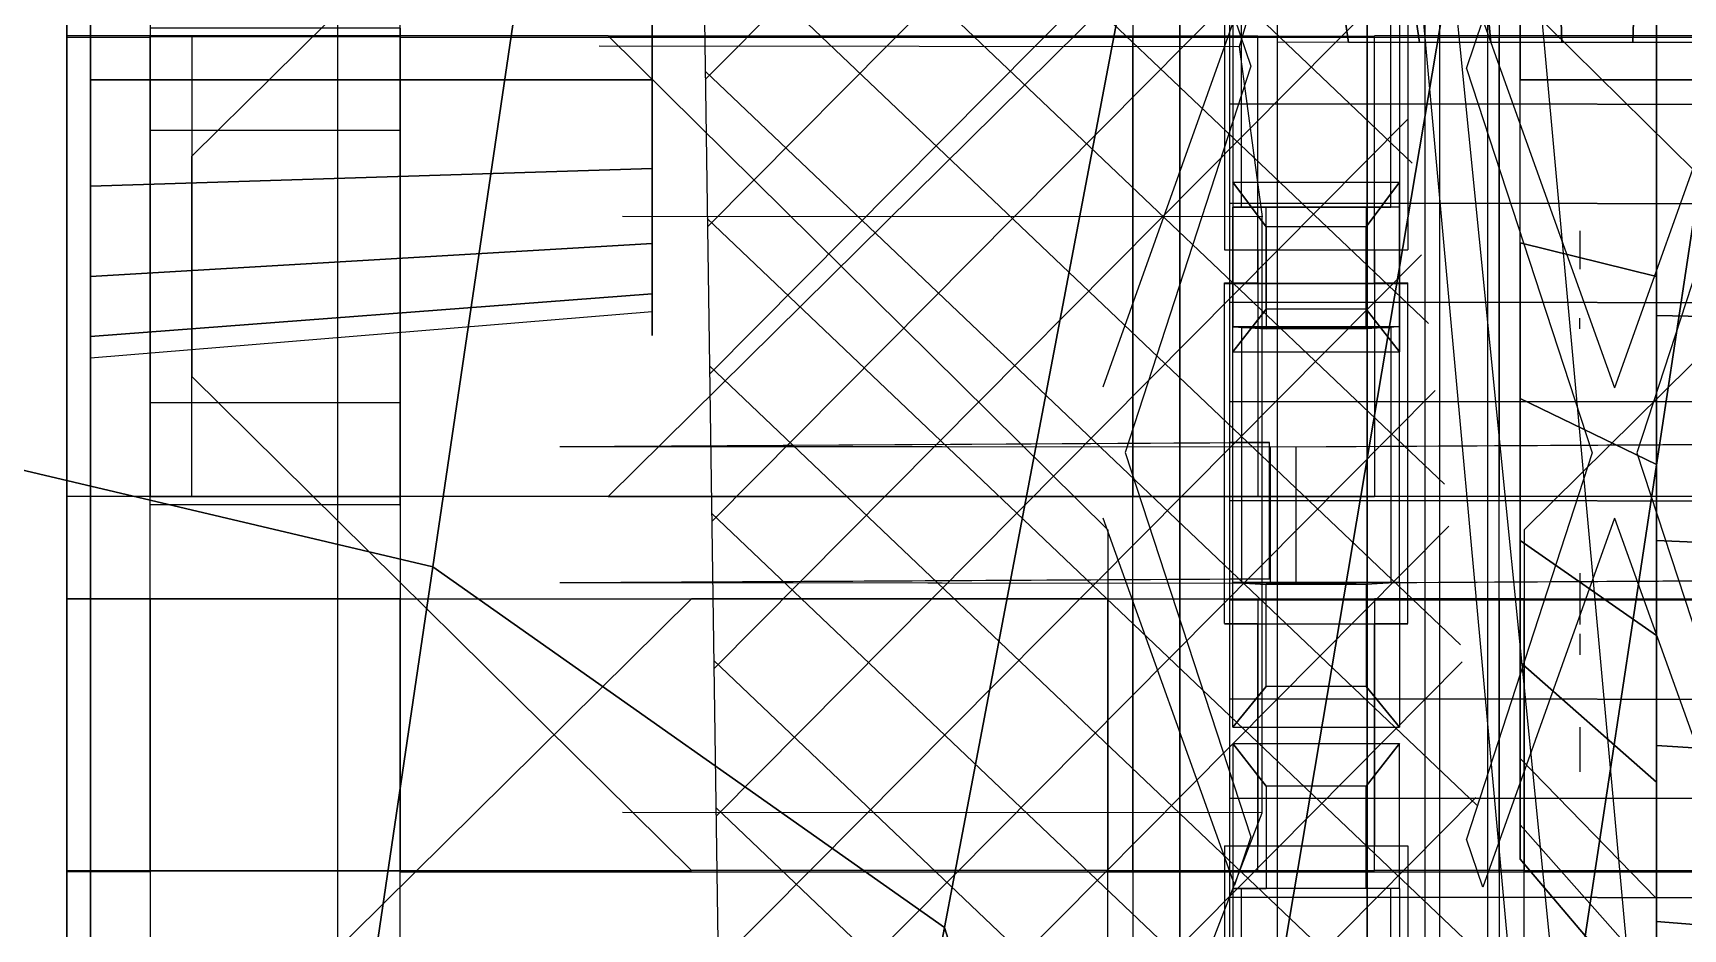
# Model space of a CAD drawing. Extents: x -54 to 215, y -235 to 116.
# Drawn here: x 163.02 to 172.71, y -37.65 to -32.39 of the extents above; entities that cross this region are included whole.
import ezdxf

# ---------------------------------------------------------------- set-up
doc = ezdxf.new("R2010")
doc.units = 0
doc.layers.get('0').update_dxf_attribs({"linetype": 'CONTINUOUS'})
for name, color, linetype in [('A', 7, 'CONTINUOUS'), ('AAAAA', 7, 'CONTINUOUS'), ('FAST', 7, 'CONTINUOUS'), ('H', 7, 'CONTINUOUS'), ('HATCH', 7, 'CONTINUOUS')]:
    doc.layers.add(name, color=color, linetype=linetype)

# ---------------------------------------------------------------- blocks, each defined once
blk = doc.blocks.new('*X')
at = {"color": 0, "extrusion": (-1.32772e-19, -0.204384, 0.978891)}
for p, q in [((5.0281, -46.6491, 7.4014), (8.9699, -42.6782, 8.2305)), ((4.9766, -43.1395, 8.1342), (9.1819, -47.1396, 7.299)), ((5.0407, -47.5142, 7.2208), (8.9826, -43.5433, 8.0499)), ((4.9893, -44.0047, 7.9535), (9.2765, -48.0826, 7.1021)), ((5.0534, -48.3794, 7.0401), (8.9952, -44.4085, 7.8692)), ((5.002, -44.8698, 7.7729), (9.3711, -49.0257, 6.9052)), ((5.0661, -49.2445, 6.8595), (9.0079, -45.2736, 7.6886)), ((5.0147, -45.7349, 7.5923), (9.4656, -49.9687, 6.7083)), ((5.0788, -50.1097, 6.6789), (9.0759, -46.083, 7.5196)), ((5.0274, -46.6001, 7.4117), (9.5602, -50.9118, 6.5114)), ((5.0915, -50.9748, 6.4982), (9.1559, -46.8804, 7.3531)), ((5.04, -47.4652, 7.231), (9.6548, -51.8549, 6.3145)), ((5.1041, -51.8399, 6.3176), (9.2358, -47.6777, 7.1866)), ((5.0527, -48.3303, 7.0504), (9.7494, -52.7979, 6.1176)), ((5.1168, -52.7051, 6.137), (9.3158, -48.4751, 7.0202)), ((5.0654, -49.1955, 6.8698), (9.844, -53.741, 5.9207)), ((5.1295, -53.5702, 5.9563), (9.3958, -49.2724, 6.8537)), ((5.0781, -50.0606, 6.6891), (9.9386, -54.684, 5.7238)), ((5.1422, -54.4353, 5.7757), (9.4758, -50.0697, 6.6872)), ((5.1548, -55.3005, 5.5951), (9.5558, -50.8671, 6.5207)), ((5.0907, -50.9258, 6.5085), (10.0332, -55.6271, 5.5269))]:
    blk.add_line(p, q, dxfattribs=at)
blk = doc.blocks.new('M-1-01')
at = {"color": 0}
for p, q in [((8.8668, -42.1401, 11.5), (10.7668, -62.9401, 6.7)), ((11.4668, -62.9401, 6.7), (9.5668, -42.1401, 11.5))]:
    blk.add_line(p, q, dxfattribs=at)
at = {"color": 0, "invisible_edges": 15}
for points in [[(9.5668, -42.1401, 11.5), (11.4919, -56.9693, 5.1237), (9.5931, -27.4936, 11.1464), (9.5668, -27.1401, 11.5)], [(4.8668, -35.6401, 9.7), (2.8668, -36.1401, 11.5), (2.8668, -62.9401, 5.5), (5.2668, -62.9401, 4)], [(4.8668, -35.6401, 9.7), (5.2668, -62.9401, 4), (10.7668, -62.9401, 4), (9.0102, -45.428, 7.6564)], [(-0.3332, -36.1401, 11.5), (2.8668, -36.1401, 11.5), (2.8668, -62.9401, 5.5), (-0.3332, -62.9401, 5.5)], [(8.8668, -42.1401, 11.5), (9.5668, -42.1401, 11.5), (11.4668, -62.9401, 6.7), (10.7668, -62.9401, 6.7)], [(8.8668, -42.1401, 11.5), (9.0102, -45.428, 7.6564), (10.7668, -62.9401, 4), (10.7668, -62.9401, 6.7)], [(9.5668, -42.1401, 11.5), (11.4919, -56.9693, 5.1237), (11.4668, -62.9401, 6.7)]]:
    blk.add_3dface(points, dxfattribs=at)
at = {"layer": 'A', "color": 0}
for p, q in [((4.8668, -35.6401, 9.7), (5.2668, -62.9401, 4)), ((2.8668, -36.1401, 11.5), (2.8668, -62.9401, 5.5))]:
    blk.add_line(p, q, dxfattribs=at)
at = {"layer": 'A', "color": 0, "extrusion": (-7.0092e-20, -0.204384, 0.978891)}
blk.add_lwpolyline([(8.8668, -32.9052), (9.0102, -42.9042), (10.7668, -60.7939)], dxfattribs=at)
at = {"layer": 'HATCH', "color": 0}
blk.add_blockref('*X', (0, 0), dxfattribs=at)
blk.add_blockref('*X', (0, 0), dxfattribs=at)
blk.add_blockref('*X', (0, 0), dxfattribs=at)
blk.add_blockref('*X', (0, 0), dxfattribs=at)
blk.add_blockref('*X', (0, 0), dxfattribs=at)
blk.add_blockref('*X', (0, 0), dxfattribs=at)
blk.add_blockref('*X', (0, 0), dxfattribs=at)
blk.add_blockref('*X', (0, 0), dxfattribs=at)
blk = doc.blocks.new('M-1-072')
at = {"color": 0}
for p, q in [((4, 8.8241, 10.3088), (4, 7.3, 11.65)), ((4, 7.3, 11.65), (0, 7.3, 11.65)), ((4, 7.3, 11.65), (4, 6.3, 11.25)), ((4, 6.3, 11.25), (0, 6.3, 11.25)), ((4, 2.8, 11.25), (4, 6.3, 11.25)), ((4, 2.8, 11.25), (0, 2.8, 11.25)), ((4, 1.3, 12.95), (4, 2.8, 11.25)), ((4, 1.3, 12.95), (4, 2.8, 11.25))]:
    blk.add_line(p, q, dxfattribs=at)
at = {"color": 0, "invisible_edges": 15}
for points in [[(4, 8.8241, 10.3088), (4, 8.5, 9.45), (4, 6.3, 11.25), (4, 7.3, 11.65)], [(4, 6.3, 11.25), (4, 2.8, 11.25), (4, 1.3, 9.45), (4, 8.5, 9.45)], [(0.4, 7.4456, 1.8373), (0.4, 7.1627, 1.5544), (0.4, 4.9, 3.7172), (0.4, 5.2828, 4.1)], [(0, 7.3, 11.65), (4, 7.3, 11.65), (4, 6.3, 11.25), (0, 6.3, 11.25)], [(0, 6.3, 11.25), (0, 2.8, 11.25), (4, 2.8, 11.25), (4, 6.3, 11.25)], [(-0.3, 4.95, 11.5), (-0.3, 4.15, 11.5), (4.3, 4.15, 11.5), (4.3, 4.95, 11.5)], [(-0.3, 4.95, 11.5), (-0.3, 4.95), (-0.3, 4.15), (-0.3, 4.15, 11.5)], [(-0.05, 4.95, 11.25), (-0.3, 4.95, 11.5), (-0.3, 4.95), (-0.05, 4.95)], [(-0.3, 4.95, 11.5), (-0.05, 4.95, 11.25), (4.05, 4.95, 11.25), (4.3, 4.95, 11.5)], [(-0.05, 4.95, 11.25), (-0.05, 4.15, 11.25), (4.05, 4.15, 11.25), (4.05, 4.95, 11.25)], [(-0.05, 4.15, 11.25), (-0.05, 4.95, 11.25), (-0.05, 4.95), (-0.05, 4.15)], [(4.05, 4.95, 11.25), (4.3, 4.95, 11.5), (4.3, 4.95), (4.05, 4.95)], [(4.05, 4.15, 11.25), (4.05, 4.95, 11.25), (4.05, 4.95), (4.05, 4.15)], [(4.3, 4.95, 11.5), (4.3, 4.95), (4.3, 4.15), (4.3, 4.15, 11.5)], [(0.4, 2.6373, 1.5544), (0.4, 2.3544, 1.8373), (0.4, 4.5172, 4.1), (0.4, 4.9, 3.7172)], [(-0.05, 4.15, 11.25), (-0.3, 4.15, 11.5), (-0.3, 4.15), (-0.05, 4.15)], [(-0.3, 4.15, 11.5), (-0.05, 4.15, 11.25), (4.05, 4.15, 11.25), (4.3, 4.15, 11.5)], [(4.05, 4.15, 11.25), (4.3, 4.15, 11.5), (4.3, 4.15), (4.05, 4.15)], [(0, 1.3, 12.95), (0, 2.8, 11.25), (4, 2.8, 11.25), (4, 1.3, 12.95)], [(4, 1.3, 12.95), (4, 1.3, 9.45), (4, 2.8, 11.25)]]:
    blk.add_3dface(points, dxfattribs=at)
at = {"layer": 'AAAAA', "color": 0}
for p, q in [((-0.3, 8.5), (-0.3, 1.3)), ((0, 1.3), (0, 8.5)), ((4, 1.3, 8.2), (4, 8.5, 8.2)), ((4, 1.3, 8.45), (4, 8.5, 8.45)), ((4, 1.3, 9.45), (4, 8.5, 9.45)), ((4, 1.3, 8.2), (4, 8.5, 8.2)), ((4.3, 1.3, 8.2), (4.3, 8.5, 8.2)), ((-0.3, 4.95, 11.5), (4.3, 4.95, 11.5)), ((-0.3, 4.95), (-0.3, 4.15)), ((-0.05, 4.95), (-0.3, 4.95)), ((-0.05, 4.95, 11.25), (4.05, 4.95, 11.25)), ((-0.05, 4.15), (-0.05, 4.95)), ((-0.3, 4.15, 11.5), (4.3, 4.15, 11.5)), ((-0.3, 4.15), (-0.05, 4.15)), ((-0.05, 4.15, 11.25), (4.05, 4.15, 11.25))]:
    blk.add_line(p, q, dxfattribs=at)
at = {"layer": 'AAAAA', "color": 0, "extrusion": (1, 0, -1.60787e-16)}
blk.add_line((0.4, 7.4456, 1.8373), (0.4, 7.1627, 1.5544), dxfattribs=at)
at = {"layer": 'AAAAA', "color": 0, "extrusion": (1, 9.01576e-33, -1.60787e-16)}
for p, q in [((0.4, 7.4456, 1.8373), (0.4, 5.2828, 4.1)), ((0.4, 7.1627, 1.5544), (0.4, 4.9, 3.7172)), ((0.4, 4.9, 3.7172), (0.4, 2.6373, 1.5544)), ((0.4, 4.5172, 4.1), (0.4, 2.3544, 1.8373)), ((0.4, 2.6373, 1.5544), (0.4, 2.3544, 1.8373))]:
    blk.add_line(p, q, dxfattribs=at)
at = {"layer": 'AAAAA', "color": 0, "extrusion": (-1, 9.01576e-33, -1.60787e-16)}
for p, q in [((3.6, 7.4456, 6.3627), (3.6, 5.2828, 4.1)), ((3.6, 7.4456, 1.8373), (3.6, 5.2828, 4.1)), ((3.6, 7.1627, 6.6456), (3.6, 7.4456, 6.3627)), ((3.6, 7.1627, 6.6456), (3.6, 4.9, 4.4828)), ((3.6, 7.1627, 1.5544), (3.6, 4.9, 3.7172)), ((3.6, 4.9, 4.4828), (3.6, 2.6373, 6.6456)), ((3.6, 4.9, 3.7172), (3.6, 2.6373, 1.5544)), ((3.6, 4.5172, 4.1), (3.6, 2.3544, 1.8373)), ((3.6, 4.5172, 4.1), (3.6, 2.3544, 6.3627))]:
    blk.add_line(p, q, dxfattribs=at)
at = {"layer": 'AAAAA', "color": 0, "extrusion": (0, -1, -1.83664e-16)}
for p, q in [((-0.3, 4.95, 11.5), (-0.3, 4.95)), ((-0.05, 4.95, 11.25), (-0.05, 4.95)), ((4.05, 4.95, 11.25), (4.05, 4.95)), ((4.05, 4.95, 11.25), (4.05, 4.15, 11.25)), ((4.3, 4.95, 11.5), (4.3, 4.95)), ((4.3, 4.95, 11.5), (4.3, 4.15, 11.5)), ((-0.3, 4.15, 11.5), (-0.3, 4.15)), ((-0.05, 4.15, 11.25), (-0.05, 4.15)), ((4.05, 4.15, 11.25), (4.05, 4.15)), ((4.3, 4.15, 11.5), (4.3, 4.15))]:
    blk.add_line(p, q, dxfattribs=at)
at = {"layer": 'AAAAA', "color": 0, "extrusion": (-1, 0, -1.60787e-16)}
blk.add_line((3.6, 2.3544, 6.3627), (3.6, 2.6373, 6.6456), dxfattribs=at)
at = {"layer": 'AAAAA', "color": 0, "invisible_edges": 15}
for points in [[(0, 8.5), (-0.3, 8.5), (-0.3, 1.3), (0, 1.3)], [(0, 8.5, 1.5544), (0, 1.3, 1.5544), (0, 1.3), (0, 8.5)], [(4.3, 8.5, 8.2), (4, 8.5, 8.2), (4, 1.3, 8.2), (4.3, 1.3, 8.2)], [(4.3, 8.5, 8.45), (4, 8.5, 8.45), (4, 1.3, 8.45), (4.3, 1.3, 8.45)], [(4, 8.5, 6.6456), (4, 1.3, 6.6456), (4, 1.3, 8.2), (4, 8.5, 8.2)], [(3.6, 7.4456, 6.3627), (3.6, 5.2828, 4.1), (3.6, 4.9, 4.4828), (3.6, 7.1627, 6.6456)], [(3.6, 7.1627, 1.5544), (3.6, 4.9, 3.7172), (3.6, 5.2828, 4.1), (3.6, 7.4456, 1.8373)], [(4, 7.4456, 1.8373), (4, 7.4456, 6.3627), (4, 5.2828, 4.1)], [(4, 7.1627, 6.6456), (4, 7.4456, 6.6456), (4, 7.4456, 6.3627)], [(4, 7.1627, 6.6456), (4, 2.6373, 6.6456), (4, 4.9, 4.4828)], [(3.6, 4.9, 4.4828), (3.6, 5.2828, 4.1), (3.6, 4.9, 3.7172), (3.6, 4.5172, 4.1)], [(3.6, 2.6373, 6.6456), (3.6, 4.9, 4.4828), (3.6, 4.5172, 4.1), (3.6, 2.3544, 6.3627)], [(3.6, 2.3544, 1.8373), (3.6, 4.5172, 4.1), (3.6, 4.9, 3.7172), (3.6, 2.6373, 1.5544)], [(4, 2.3544, 6.3627), (4, 2.3544, 1.8373), (4, 4.5172, 4.1)], [(4, 2.3544, 6.3627), (4, 2.3544, 6.6456), (4, 2.6373, 6.6456)], [(4, 2.3544, 6.6456), (4, 1.3, 6.6456), (4, 1.3, 1.5544), (4, 2.3544, 1.5544)]]:
    blk.add_3dface(points, dxfattribs=at)
at = {"layer": 'AAAAA', "color": 0}
mesh = blk.add_polymesh((2, 22), dxfattribs=at)
for k, corner in enumerate([(1.3, 10.1), (0.7305, 9.9952), (0.2357, 9.6947), (-0.1198, 9.2376), (-0.2894, 8.684), (-0.3, 8.1022), (-0.3, 7.52), (-0.3, 6.9378), (-0.3, 6.3555), (-0.3, 5.7733), (-0.3, 5.1911), (-0.3, 4.6089), (-0.3, 4.0267), (-0.3, 3.4445), (-0.3, 2.8622), (-0.3, 2.28), (-0.3, 1.6978), (-0.2894, 1.116), (-0.1198, 0.5624), (0.2357, 0.1053), (0.7305, -0.1952), (1.3, -0.3), (2.7, 10.1), (3.2695, 9.9952), (3.7643, 9.6947), (4.1198, 9.2376), (4.2894, 8.684), (4.3, 8.1022), (4.3, 7.52), (4.3, 6.9378), (4.3, 6.3555), (4.3, 5.7733), (4.3, 5.1911), (4.3, 4.6089), (4.3, 4.0267), (4.3, 3.4445), (4.3, 2.8622), (4.3, 2.28), (4.3, 1.6978), (4.2894, 1.116), (4.1198, 0.5624), (3.7643, 0.1053), (3.2695, -0.1952), (2.7, -0.3)]):
    mesh.set_mesh_vertex(divmod(k, 22), corner)
mesh = blk.add_polymesh((2, 10), dxfattribs=at)
for k, corner in enumerate([(4, 7.3), (3.5556, 7.3), (3.1111, 7.3), (2.6667, 7.3), (2.2222, 7.3), (1.7778, 7.3), (1.3333, 7.3), (0.8889, 7.3), (0.4444, 7.3), (0, 7.3), (4, 8.8241), (3.8598, 9.2649), (3.4694, 9.6107), (2.913, 9.7868), (2.3047, 9.8), (1.6953, 9.8), (1.087, 9.7868), (0.5306, 9.6107), (0.1402, 9.2649), (0, 8.8241)]):
    mesh.set_mesh_vertex(divmod(k, 10), corner)
blk = doc.blocks.new('M-1-07')
at = {"color": 0, "invisible_edges": 15}
blk.add_3dface([(31.25, 12.5, 23.5), (46.75, 15, 1), (40.25, 67, 8), (31.25, 67.5, 23.5)], dxfattribs=at)
at = {"layer": 'FAST', "color": 0, "extrusion": (-0.34202, 1.10763e-17, 0.939693), "rotation": 90}
blk.add_blockref('M-1-072', (-44.9301, 40.4174, -3.0495), dxfattribs=at)
at = {"layer": 'A', "color": 0}
mesh = blk.add_polymesh((13, 3), dxfattribs=at)
for k, corner in enumerate([(25.5, 65.5), (26, 50.8925), (26.5, 36.285), (31.0731, 66.0668), (30.0817, 50.0643), (29.0904, 34.0619), (36.6461, 66.6335), (34.0611, 49.1276), (31.4762, 31.6217), (40.4955, 65.0356), (37.0673, 47.0093), (33.6391, 28.983), (41.1905, 59.4761), (38.3766, 42.8211), (35.5628, 26.166), (41.8854, 53.9166), (39.5589, 38.5544), (37.2323, 23.1922), (42.5804, 48.3571), (40.6077, 34.2207), (38.6351, 20.0843), (43.2753, 42.7976), (41.5178, 29.8318), (39.7603, 16.8661), (43.9702, 37.2381), (42.2848, 25.4001), (40.5994, 13.5621), (44.6652, 31.6785), (42.9056, 20.9381), (41.146, 10.1977), (45.3601, 26.119), (43.378, 16.4588), (41.3958, 6.7986), (46.0551, 20.5595), (43.7011, 11.9751), (41.3471, 3.3907), (46.75, 15), (43.875, 7.5), (41, 0)]):
    mesh.set_mesh_vertex(divmod(k, 3), corner)
blk = doc.blocks.new('M-1-052')
at = {"color": 0, "extrusion": (-1, 0, -1.60787e-16)}
for p, q in [((0, 14.6, 1.9), (0, 1.6248, 1.9)), ((0, 14.6, -1.9), (0, 1.6248, -1.9)), ((0, 7.6, 1), (0, 12.9845, 1)), ((0, 7.6, -1), (0, 12.9845, -1))]:
    blk.add_line(p, q, dxfattribs=at)
for start, end in [(90, 270), (31.75686, 90), (270, 328.24314), (328.24314, 31.75686)]:
    blk.add_arc((-14.6, 0), 1.9, start, end, dxfattribs=at)
at = {"layer": 'A', "color": 0, "extrusion": (-1, 0, -1.60787e-16), "const_width": 0.1}
blk.add_lwpolyline([(-16.45, 0, 1), (-12.75, 0, 1)], format="xyb", close=True, dxfattribs=at)
at = {"layer": 'A', "color": 0, "extrusion": (-1, 0, -1.60787e-16)}
blk.add_circle((-14.6, 0, -3.3), 1.5, dxfattribs=at)
at = {"layer": 'A', "color": 0}
mesh = blk.add_polymesh((2, 16), dxfattribs=dict(at, n_close=True))
for k, corner in enumerate([(3.3, 13.1), (3.3, 13.2142), (3.3, 13.5393), (3.3, 14.026), (3.3, 14.6), (3.3, 15.174), (3.3, 15.6607), (3.3, 15.9858), (3.3, 16.1), (3.3, 15.9858), (3.3, 15.6607), (3.3, 15.174), (3.3, 14.6), (3.3, 14.026), (3.3, 13.5393), (3.3, 13.2142), (0, 12.8), (0, 12.937), (0, 13.3272), (0, 13.9112), (0, 14.6), (0, 15.2888), (0, 15.8728), (0, 16.263), (0, 16.4), (0, 16.263), (0, 15.8728), (0, 15.2888), (0, 14.6), (0, 13.9112), (0, 13.3272), (0, 12.937)]):
    mesh.set_mesh_vertex(divmod(k, 16), corner)
mesh = blk.add_polymesh((2, 4), dxfattribs=at)
for k, corner in enumerate([(0, 12.9845), (0, 13.4087), (0, 13.9684), (0, 14.6), (0, 7.6), (0, 7.6), (0, 7.6), (0, 7.6)]):
    mesh.set_mesh_vertex(divmod(k, 4), corner)
mesh = blk.add_polymesh((2, 4), dxfattribs=at)
for k, corner in enumerate([(0, 12.9845), (0, 13.4087), (0, 13.9684), (0, 14.6), (0, 7.6), (0, 7.6), (0, 7.6), (0, 7.6)]):
    mesh.set_mesh_vertex(divmod(k, 4), corner)
blk = doc.blocks.new('M-1-021')
at = {"color": 0}
for points in [[(-7.75, 0, 1), (7.75, 0, 1)], [(-6.75, 0, 1), (6.75, 0, 1)], [(-4, 0, 1), (4, 0, 1)]]:
    blk.add_lwpolyline(points, format="xyb", close=True, dxfattribs=at)
for points, const_width in [([(-6.125, 0, 1), (6.125, 0, 1)], 1.25), ([(-3.3875, 0, 1), (3.3875, 0, 1)], 3.725)]:
    blk.add_lwpolyline(points, format="xyb", close=True, dxfattribs=dict(at, const_width=const_width))
at = {"layer": 'A', "color": 0}
for points, const_width in [([(-8.325, 0, 1), (8.325, 0, 1)], 1.15), ([(-8.325, 0, 1), (8.325, 0, 1)], 1.15), ([(-5.875, 0, 1), (5.875, 0, 1)], 3.75), ([(-7.25, 0, 1), (7.25, 0, 1)], 1)]:
    blk.add_lwpolyline(points, format="xyb", close=True, dxfattribs=dict(at, const_width=const_width))
for points in [[(-8.9, 0, 1), (8.9, 0, 1)], [(-7.75, 0, 1), (7.75, 0, 1)]]:
    blk.add_lwpolyline(points, format="xyb", close=True, dxfattribs=at)
mesh = blk.add_polymesh((2, 30), dxfattribs=dict(at, n_close=True))
for k, corner in enumerate([(5.25, 0), (5.1353, 1.0915), (4.7961, 2.1354), (4.2473, 3.0859), (3.5129, 3.9015), (2.625, 4.5466), (1.6223, 4.993), (0.5488, 5.2212), (-0.5488, 5.2212), (-1.6223, 4.993), (-2.625, 4.5466), (-3.5129, 3.9015), (-4.2473, 3.0859), (-4.7961, 2.1354), (-5.1353, 1.0915), (-5.25, 0), (-5.1353, -1.0915), (-4.7961, -2.1354), (-4.2473, -3.0859), (-3.5129, -3.9015), (-2.625, -4.5466), (-1.6223, -4.993), (-0.5488, -5.2212), (0.5488, -5.2212), (1.6223, -4.993), (2.625, -4.5466), (3.5129, -3.9015), (4.2473, -3.0859), (4.7961, -2.1354), (5.1353, -1.0915), (5.5, 0), (5.3798, 1.1435), (5.0245, 2.2371), (4.4496, 3.2328), (3.6802, 4.0873), (2.75, 4.7631), (1.6996, 5.2308), (0.5749, 5.4699), (-0.5749, 5.4699), (-1.6996, 5.2308), (-2.75, 4.7631), (-3.6802, 4.0873), (-4.4496, 3.2328), (-5.0245, 2.2371), (-5.3798, 1.1435), (-5.5, 0), (-5.3798, -1.1435), (-5.0245, -2.2371), (-4.4496, -3.2328), (-3.6802, -4.0873), (-2.75, -4.7631), (-1.6996, -5.2308), (-0.5749, -5.4699), (0.5749, -5.4699), (1.6996, -5.2308), (2.75, -4.7631), (3.6802, -4.0873), (4.4496, -3.2328), (5.0245, -2.2371), (5.3798, -1.1435)]):
    mesh.set_mesh_vertex(divmod(k, 30), corner)
blk = doc.blocks.new('M-1-02')
at = {"color": 0, "extrusion": (1, 1.83664e-16, -1.83664e-16)}
for points in [[(0, 8.15, 1), (0, -9.65, 1)], [(0, 7, 1), (0, -8.5, 1)], [(0, 4.85, 1), (0, -6.35, 1)], [(0, 3.2, 1), (0, -4.7, 1)], [(0, 0.75, 1), (0, -2.25, 1)]]:
    blk.add_lwpolyline(points, format="xyb", close=True, dxfattribs=at)
for points, const_width in [([(0, 7.575, 1), (0, -9.075, 1)], 1.15), ([(0, 5.925, 1), (0, -7.425, 1)], 2.15), ([(0, 4.025, 1), (0, -5.525, 1)], 1.65), ([(0, 1.975, 1), (0, -3.475, 1)], 2.45)]:
    blk.add_lwpolyline(points, format="xyb", close=True, dxfattribs=dict(at, const_width=const_width))
blk.add_circle((0, -0.75), 1.5, dxfattribs=at)
at = {"color": 0, "invisible_edges": 15}
for points in [[(1.25, -0.9492, 2.6614), (1.25, -0.8863, 2.9576), (1.25, -1.4622, 2.7704), (1.25, -1.2372, 2.5678)], [(1.25, -1.2372, -4.0678), (1.25, -1.4622, -4.2704), (1.25, -0.8863, -4.4576), (1.25, -0.9492, -4.1614)], [(1.25, -2.7731, 1.4519), (1.25, -2.8963, 1.7285), (1.25, -3.2522, 1.2386), (1.25, -2.9511, 1.207)], [(1.25, -2.9511, -2.707), (1.25, -3.2522, -2.7386), (1.25, -2.8963, -3.2285), (1.25, -2.7731, -2.9519)], [(1.25, -3.5378, -0.5986), (1.25, -3.8, -0.4472), (1.25, -3.8, -1.0528), (1.25, -3.5378, -0.9014)]]:
    blk.add_3dface(points, dxfattribs=at)
at = {"layer": 'A', "color": 0, "extrusion": (1, 1.83664e-16, -1.83664e-16)}
for points, const_width in [([(0, 7.575, 1), (0, -9.075, 1)], 1.15), ([(0, 6.525, 1), (0, -8.025, 1)], 0.95), ([(0, 5.35, 1), (0, -6.85, 1)], 1.1), ([(0, 3.05, 1), (0, -4.55, 1)], 1.6), ([(0, 1.875, 1), (0, -3.375, 1)], 0.75), ([(0, 1.2, 1), (0, -2.7, 1)], 0.6)]:
    blk.add_lwpolyline(points, format="xyb", close=True, dxfattribs=dict(at, const_width=const_width))
for points in [[(0, 7, 1), (0, -8.5, 1)], [(0, 6.05, 1), (0, -7.55, 1)], [(0, 2.25, 1), (0, -3.75, 1)], [(0, 1.5, 1), (0, -3, 1)], [(0, 0.9, 1), (0, -2.4, 1)]]:
    blk.add_lwpolyline(points, format="xyb", close=True, dxfattribs=at)
for points in [[(-0.8863, 2.9576), (-1.1113, 3.1602), (-1.3993, 3.0666), (-1.4622, 2.7704), (-1.2372, 2.5678), (-0.9492, 2.6614)], [(-1.4622, -4.2704), (-1.3993, -4.5666), (-1.1113, -4.6602), (-0.8863, -4.4576), (-0.9492, -4.1614), (-1.2372, -4.0678)], [(-2.8963, 1.7285), (-3.1974, 1.7602), (-3.3754, 1.5152), (-3.2522, 1.2386), (-2.9511, 1.207), (-2.7731, 1.4519)], [(-3.2522, -2.7386), (-3.3754, -3.0152), (-3.1974, -3.2602), (-2.8963, -3.2285), (-2.7731, -2.9519), (-2.9511, -2.707)], [(-3.8, -0.4472), (-4.0622, -0.5986), (-4.0622, -0.9014), (-3.8, -1.0528), (-3.5378, -0.9014), (-3.5378, -0.5986)]]:
    blk.add_lwpolyline(points, close=True, dxfattribs=at)
for centre in [(0, 5.3347, 1.7), (0, -6.8347, 1.7), (-4.3026, 3.5526, 1.7), (-4.3026, -5.0526, 1.7)]:
    blk.add_circle(centre, 0.125, dxfattribs=at)
at = {"layer": 'A', "color": 0, "invisible_edges": 13}
for points in [[(1.25, -1.4622, 2.7704), (1.25, -0.8863, 2.9576), (1.25, -1.1113, 3.1602), (1.25, -1.3993, 3.0666)], [(1.25, -0.8863, -4.4576), (1.25, -1.4622, -4.2704), (1.25, -1.3993, -4.5666), (1.25, -1.1113, -4.6602)], [(1.25, -3.2522, 1.2386), (1.25, -2.8963, 1.7285), (1.25, -3.1974, 1.7602), (1.25, -3.3754, 1.5152)], [(1.25, -2.8963, -3.2285), (1.25, -3.2522, -2.7386), (1.25, -3.3754, -3.0152), (1.25, -3.1974, -3.2602)], [(1.25, -3.8, -1.0528), (1.25, -3.8, -0.4472), (1.25, -4.0622, -0.5986), (1.25, -4.0622, -0.9014)]]:
    blk.add_3dface(points, dxfattribs=at)
at = {"color": 0, "extrusion": (-1, 6.92805e-17, 5.50992e-16), "rotation": 270}
blk.add_blockref('M-1-021', (0, -0.75, 1.1), dxfattribs=at)
at = {"layer": 'A', "color": 0}
mesh = blk.add_polymesh((2, 30), dxfattribs=dict(at, n_close=True))
for k, corner in enumerate([(3.1, 0), (3.1, 1.4138), (3.1, 2.7658), (3.1, 3.9969), (3.1, 5.0534), (3.1, 5.889), (3.1, 6.4672), (3.1, 6.7627), (3.1, 6.7627), (3.1, 6.4672), (3.1, 5.889), (3.1, 5.0534), (3.1, 3.9969), (3.1, 2.7658), (3.1, 1.4138), (3.1, 0), (3.1, -1.4138), (3.1, -2.7658), (3.1, -3.9969), (3.1, -5.0534), (3.1, -5.889), (3.1, -6.4672), (3.1, -6.7627), (3.1, -6.7627), (3.1, -6.4672), (3.1, -5.889), (3.1, -5.0534), (3.1, -3.9969), (3.1, -2.7658), (3.1, -1.4138), (1.7, 0), (1.7, 1.3826), (1.7, 2.7048), (1.7, 3.9088), (1.7, 4.9419), (1.7, 5.7591), (1.7, 6.3245), (1.7, 6.6136), (1.7, 6.6136), (1.7, 6.3245), (1.7, 5.7591), (1.7, 4.9419), (1.7, 3.9088), (1.7, 2.7048), (1.7, 1.3826), (1.7, 0), (1.7, -1.3826), (1.7, -2.7048), (1.7, -3.9088), (1.7, -4.9419), (1.7, -5.7591), (1.7, -6.3245), (1.7, -6.6136), (1.7, -6.6136), (1.7, -6.3245), (1.7, -5.7591), (1.7, -4.9419), (1.7, -3.9088), (1.7, -2.7048), (1.7, -1.3826)]):
    mesh.set_mesh_vertex(divmod(k, 30), corner)
mesh = blk.add_polymesh((2, 30), dxfattribs=dict(at, n_close=True))
for k, corner in enumerate([(1.7, 0), (1.7, 1.1539), (1.7, 2.2574), (1.7, 3.2622), (1.7, 4.1245), (1.7, 4.8064), (1.7, 5.2784), (1.7, 5.5196), (1.7, 5.5196), (1.7, 5.2784), (1.7, 4.8064), (1.7, 4.1245), (1.7, 3.2622), (1.7, 2.2574), (1.7, 1.1539), (1.7, 0), (1.7, -1.1539), (1.7, -2.2574), (1.7, -3.2622), (1.7, -4.1245), (1.7, -4.8064), (1.7, -5.2784), (1.7, -5.5196), (1.7, -5.5196), (1.7, -5.2784), (1.7, -4.8064), (1.7, -4.1245), (1.7, -3.2622), (1.7, -2.2574), (1.7, -1.1539), (0.9, 0), (0.9, 0.9564), (0.9, 1.871), (0.9, 2.7038), (0.9, 3.4185), (0.9, 3.9837), (0.9, 4.3749), (0.9, 4.5748), (0.9, 4.5748), (0.9, 4.3749), (0.9, 3.9837), (0.9, 3.4185), (0.9, 2.7038), (0.9, 1.871), (0.9, 0.9564), (0.9, 0), (0.9, -0.9564), (0.9, -1.871), (0.9, -2.7038), (0.9, -3.4185), (0.9, -3.9837), (0.9, -4.3749), (0.9, -4.5748), (0.9, -4.5748), (0.9, -4.3749), (0.9, -3.9837), (0.9, -3.4185), (0.9, -2.7038), (0.9, -1.871), (0.9, -0.9564)]):
    mesh.set_mesh_vertex(divmod(k, 30), corner)
blk = doc.blocks.new('M-1-06')
at = {"color": 0}
for p, q in [((-7.9801, 7.4644), (-4.2301, 7.4644)), ((-7.4801, 7.4644, 1.4), (-7.9801, 7.4644, 1.4)), ((-7.9801, 2.5644, 1.4), (-7.9801, 7.4644, 1.4)), ((-7.9801, 7.4644, 1.4), (-7.9801, 7.4644)), ((-7.9801, 2.5644), (-7.9801, 7.4644)), ((-7.4801, 7.4644, 0.7), (-7.4801, 2.5644, 0.7)), ((-5.9801, 7.4644, 0.7), (-7.4801, 7.4644, 0.7)), ((-7.2301, 4.5644), (-4.2301, 7.4644)), ((-5.9801, 2.5644, 0.7), (-5.9801, 7.4644, 0.7)), ((-5.9801, 7.4644, 1.4), (5.0199, 7.4644, 1.4)), ((-1.7301, 7.4644), (-4.2301, 7.4644)), ((-1.7301, 5.4644), (-1.7301, 7.4644)), ((-1.7301, 7.4644), (-0.8301, 7.4644)), ((-1.5801, 7.4644, 1.4), (-1.5801, 2.5644, 1.4)), ((-0.8301, 7.4644), (-0.8301, 6.0144)), ((-0.8301, 7.4644, 0.2), (-0.1301, 7.4644, 0.2)), ((-0.1301, 7.4644), (-0.1301, 6.0144)), ((0.7699, 7.4644), (-0.1301, 7.4644)), ((0.6199, 7.4644, 1.4), (0.6199, 2.5644, 1.4)), ((0.7699, 5.4644), (0.7699, 7.4644)), ((0.7699, 7.4644), (3.2699, 7.4644)), ((-0.9801, 6.6144, 1.4), (-0.7801, 6.3644, 3.4)), ((-0.9801, 6.6144, 1.4), (0.0199, 6.6144, 1.4)), ((-0.9801, 6.6144, 1.4), (-0.9801, 5.7644, 1.4)), ((0.0199, 6.6144, 1.4), (-0.1801, 6.3644, 3.4)), ((0.0199, 5.7644, 1.4), (0.0199, 6.6144, 1.4)), ((-0.7801, 6.3644, 3.4), (-0.7801, 5.7644, 3.4)), ((-0.1801, 6.3644, 3.4), (-0.7801, 6.3644, 3.4)), ((-0.1801, 5.7644, 3.4), (-0.1801, 6.3644, 3.4)), ((-1.0301, 6.0144), (-1.0301, 4.0144)), ((-1.0301, 6.0144, 0.5), (0.0699, 6.0144, 0.5)), ((-1.0301, 6.0144), (-0.8301, 6.0144)), ((-0.8301, 6.0144, 0.2), (-0.1301, 6.0144, 0.2)), ((-0.1301, 6.0144), (0.0699, 6.0144)), ((0.0699, 6.0144), (0.0699, 4.0144)), ((-0.9801, 5.7644, 1.4), (-0.7801, 5.7644, 3.4)), ((0.0199, 5.7644, 1.4), (-0.9801, 5.7644, 1.4)), ((-0.9801, 5.7644, 1.4), (-0.9801, 4.2644, 1.4)), ((-0.9289, 4.2644, 1.9127), (-0.9289, 5.7644, 1.9127)), ((-0.0314, 5.7644, 1.9127), (-0.9289, 5.7644, 1.9127)), ((-0.1801, 5.7644, 3.4), (-0.7801, 5.7644, 3.4)), ((0.0199, 5.7644, 1.4), (-0.1801, 5.7644, 3.4)), ((-0.0314, 4.2644, 1.9127), (-0.0314, 5.7644, 1.9127)), ((0.0199, 5.7644, 1.4), (0.0199, 4.2644, 1.4)), ((-4.7301, 2.5644), (-1.7301, 5.4644)), ((3.7699, 2.5644), (0.7699, 5.4644)), ((-5.9801, 5.3144, 0.7), (-7.4801, 5.3144, 0.7)), ((-7.4801, 5.3144, 1.2), (-7.4801, 4.7144, 1.2)), ((-5.9801, 5.3144, 1.2), (-5.9801, 4.7144, 1.2)), ((-5.9801, 4.7144, 0.7), (-7.4801, 4.7144, 0.7)), ((-7.2301, 2.5644), (-7.2301, 4.5644)), ((-0.9801, 3.4144, 1.4), (-0.9801, 4.2644, 1.4)), ((0.0199, 4.2644, 1.4), (-0.9801, 4.2644, 1.4)), ((-0.9801, 4.2644, 1.4), (-0.7801, 4.2644, 3.4)), ((-0.9289, 4.2644, 1.9127), (-0.0314, 4.2644, 1.9127)), ((-0.1801, 4.2644, 3.4), (-0.7801, 4.2644, 3.4)), ((-0.7801, 3.6644, 3.4), (-0.7801, 4.2644, 3.4)), ((-0.1801, 4.2644, 3.4), (-0.1801, 3.6644, 3.4)), ((0.0199, 4.2644, 1.4), (-0.1801, 4.2644, 3.4)), ((0.0199, 4.2644, 1.4), (0.0199, 3.4144, 1.4)), ((-1.0301, 4.0144), (-0.8301, 4.0144)), ((-1.0301, 4.0144, 0.5), (0.0699, 4.0144, 0.5)), ((-0.8301, 4.0144), (-0.8301, 2.5644)), ((-0.8301, 4.0144, 0.2), (-0.1301, 4.0144, 0.2)), ((-0.1301, 4.0144), (-0.1301, 2.5644)), ((-0.1301, 4.0144), (0.0699, 4.0144)), ((-0.9801, 3.4144, 1.4), (-0.7801, 3.6644, 3.4)), ((-0.1801, 3.6644, 3.4), (-0.7801, 3.6644, 3.4)), ((0.0199, 3.4144, 1.4), (-0.1801, 3.6644, 3.4)), ((-0.9801, 3.4144, 1.4), (0.0199, 3.4144, 1.4)), ((-7.2301, 2.5644), (-7.9801, 2.5644)), ((-7.4801, 2.5644, 1.4), (-7.9801, 2.5644, 1.4)), ((-7.9801, 2.5644), (-7.9801, 2.5644, 1.4)), ((-7.4801, 2.5644, 0.7), (-5.9801, 2.5644, 0.7)), ((-4.7301, 2.5644), (-7.2301, 2.5644)), ((5.0199, 2.5644, 1.4), (-5.9801, 2.5644, 1.4)), ((-4.7301, 2.5644), (-0.8301, 2.5644)), ((-0.8301, 2.5644, 0.2), (-0.1301, 2.5644, 0.2)), ((3.7699, 2.5644), (-0.1301, 2.5644))]:
    blk.add_line(p, q, dxfattribs=at)
at = {"color": 0, "extrusion": (-1, 1.22406e-16, -1.83664e-16)}
for centre in [(-6.7644, 0.7, 7.9801), (-3.2644, 0.7, 7.9801)]:
    blk.add_circle(centre, 0.65, dxfattribs=at)
at = {"color": 0, "extrusion": (-1, -1.22406e-16, -1.83664e-16)}
blk.add_arc((-7.4644, 0.7, 7.9801), 0.3, 90, 270, dxfattribs=at)
at = {"color": 0, "extrusion": (-1, 1.22406e-16, -1.83664e-16)}
for centre, radius, start, end in [((-6.7644, 0.7, 5.9801), 0.65, 0, 180), ((-3.2644, 0.7, 5.9801), 0.65, 0, 180), ((-2.5644, 0.7, 7.9801), 0.3, 270, 90)]:
    blk.add_arc(centre, radius, start, end, dxfattribs=at)
at = {"color": 0}
for points, invisible_edges in [([(-1.0301, 7.4644), (-7.9801, 7.4644), (-7.9801, 2.5644), (-1.0301, 2.5644)], 15), ([(-7.9801, 7.4644, 0.7), (-7.9801, 7.4644), (-0.8301, 7.4644), (-0.8301, 7.4644, 0.7)], 15), ([(-7.9801, 2.5644), (-7.9801, 2.5644, 1.4), (-7.9801, 7.4644, 1.4), (-7.9801, 7.4644)], 13), ([(-7.9801, 7.4644, 0.7), (-7.9801, 7.4644, 1.4), (-7.4801, 7.4644, 1.4), (-7.4801, 7.4644, 0.7)], 15), ([(-7.4801, 7.4644, 1.4), (-7.4801, 2.5644, 1.4), (-7.9801, 2.5644, 1.4), (-7.9801, 7.4644, 1.4)], 15), ([(-0.8301, 7.4644, 0.7), (-0.8301, 7.4644), (-7.9801, 7.4644), (-7.9801, 7.4644, 0.7)], 15), ([(-7.4801, 2.5644, 0.7), (-5.9801, 2.5644, 0.7), (-5.9801, 7.4644, 0.7), (-7.4801, 7.4644, 0.7)], 15), ([(-7.2301, 2.5644, -0.6), (-4.7301, 2.5644, -0.6), (-4.2301, 7.4644, -0.6), (-7.2301, 4.5644, -0.6)], 15), ([(5.0199, 7.4644, 0.7), (5.0199, 7.4644, 1.4), (-5.9801, 7.4644, 1.4), (-5.9801, 7.4644, 0.7)], 15), ([(5.0199, 7.4644, 1.4), (5.0199, 2.5644, 1.4), (-5.9801, 2.5644, 1.4), (-5.9801, 7.4644, 1.4)], 15), ([(-1.7301, 7.4644, -0.6), (-4.2301, 7.4644, -0.6), (-4.7301, 2.5644, -0.6), (-1.7301, 5.4644, -0.6)], 15), ([(-0.8301, 7.4644), (-0.8301, 6.0144), (-1.0301, 6.0144), (-1.0301, 7.4644)], 15), ([(-0.8301, 7.4644, 0.7), (-0.8301, 7.4644, 0.2), (-0.1301, 7.4644, 0.2), (-0.1301, 7.4644, 0.7)], 15), ([(-0.8301, 7.4644, 0.2), (-0.8301, 6.0144, 0.2), (-0.1301, 6.0144, 0.2), (-0.1301, 7.4644, 0.2)], 15), ([(-0.1301, 7.4644), (-0.1301, 6.0144), (0.0699, 6.0144), (0.0699, 7.4644)], 15), ([(7.0199, 7.4644, 0.7), (7.0199, 7.4644), (-0.1301, 7.4644), (-0.1301, 7.4644, 0.7)], 15), ([(-0.1301, 7.4644, 0.7), (-0.1301, 7.4644), (7.0199, 7.4644), (7.0199, 7.4644, 0.7)], 15), ([(0.0699, 7.4644), (7.0199, 7.4644), (7.0199, 2.5644), (0.0699, 2.5644)], 15), ([(0.7699, 7.4644, -0.6), (3.2699, 7.4644, -0.6), (3.7699, 2.5644, -0.6), (0.7699, 5.4644, -0.6)], 15), ([(0.0199, 6.6144, 1.4), (-0.1801, 6.3644, 3.4), (-0.7801, 6.3644, 3.4), (-0.9801, 6.6144, 1.4)], 15), ([(-0.7801, 6.3644, 3.4), (-0.9801, 6.6144, 1.4), (-0.9801, 5.7644, 1.4), (-0.7801, 5.7644, 3.4)], 14), ([(-0.1801, 6.3644, 3.4), (0.0199, 6.6144, 1.4), (0.0199, 5.7644, 1.4), (-0.1801, 5.7644, 3.4)], 14), ([(-0.1801, 5.7644, 3.4), (-0.7801, 5.7644, 3.4), (-0.7801, 6.3644, 3.4), (-0.1801, 6.3644, 3.4)], 15), ([(0.0699, 6.0144, 0.5), (0.0699, 4.0144, 0.5), (-1.0301, 4.0144, 0.5), (-1.0301, 6.0144, 0.5)], 15), ([(-1.0301, 6.0144, 0.5), (-1.0301, 6.0144), (-0.8301, 6.0144), (-0.8301, 6.0144, 0.5)], 15), ([(-0.8301, 6.0144, 0.2), (-0.1301, 6.0144, 0.2), (-0.1301, 6.0144, 0.5), (-0.8301, 6.0144, 0.5)], 15), ([(0.0699, 6.0144, 0.5), (0.0699, 6.0144), (-0.1301, 6.0144), (-0.1301, 6.0144, 0.5)], 15), ([(-0.7801, 5.7644, 3.4), (-0.9801, 5.7644, 1.4), (0.0199, 5.7644, 1.4), (-0.1801, 5.7644, 3.4)], 15), ([(-0.9289, 5.7644, 1.9127), (-0.9289, 4.2644, 1.9127), (-0.9801, 4.2644, 1.4), (-0.9801, 5.7644, 1.4)], 15), ([(-0.9289, 5.7644, 1.9127), (-0.0314, 5.7644, 1.9127), (-0.0314, 4.2644, 1.9127), (-0.9289, 4.2644, 1.9127)], 15), ([(-0.0314, 5.7644, 1.9127), (-0.0314, 4.2644, 1.9127), (0.0199, 4.2644, 1.4), (0.0199, 5.7644, 1.4)], 15), ([(-5.9801, 5.3144, 1.2), (-5.9801, 4.7144, 1.2), (-7.4801, 4.7144, 1.2), (-7.4801, 5.3144, 1.2)], 15), ([(-0.7801, 3.6644, 3.4), (-0.9801, 3.4144, 1.4), (-0.9801, 4.2644, 1.4), (-0.7801, 4.2644, 3.4)], 14), ([(-0.7801, 4.2644, 3.4), (-0.9801, 4.2644, 1.4), (0.0199, 4.2644, 1.4), (-0.1801, 4.2644, 3.4)], 15), ([(-0.1801, 4.2644, 3.4), (-0.7801, 4.2644, 3.4), (-0.7801, 3.6644, 3.4), (-0.1801, 3.6644, 3.4)], 15), ([(-0.1801, 3.6644, 3.4), (0.0199, 3.4144, 1.4), (0.0199, 4.2644, 1.4), (-0.1801, 4.2644, 3.4)], 14), ([(-1.0301, 4.0144, 0.5), (-1.0301, 4.0144), (-0.8301, 4.0144), (-0.8301, 4.0144, 0.5)], 15), ([(-0.8301, 2.5644), (-0.8301, 4.0144), (-1.0301, 4.0144), (-1.0301, 2.5644)], 15), ([(-0.8301, 4.0144, 0.2), (-0.1301, 4.0144, 0.2), (-0.1301, 4.0144, 0.5), (-0.8301, 4.0144, 0.5)], 15), ([(-0.8301, 2.5644, 0.2), (-0.8301, 4.0144, 0.2), (-0.1301, 4.0144, 0.2), (-0.1301, 2.5644, 0.2)], 15), ([(0.0699, 4.0144, 0.5), (0.0699, 4.0144), (-0.1301, 4.0144), (-0.1301, 4.0144, 0.5)], 15), ([(-0.1301, 2.5644), (-0.1301, 4.0144), (0.0699, 4.0144), (0.0699, 2.5644)], 15), ([(0.0199, 3.4144, 1.4), (-0.1801, 3.6644, 3.4), (-0.7801, 3.6644, 3.4), (-0.9801, 3.4144, 1.4)], 15), ([(-7.9801, 2.5644, 0.7), (-7.9801, 2.5644), (-0.8301, 2.5644), (-0.8301, 2.5644, 0.7)], 15), ([(-7.9801, 2.5644, 0.7), (-7.9801, 2.5644, 1.4), (-7.4801, 2.5644, 1.4), (-7.4801, 2.5644, 0.7)], 15), ([(-0.8301, 2.5644, 0.7), (-0.8301, 2.5644), (-7.9801, 2.5644), (-7.9801, 2.5644, 0.7)], 15), ([(5.0199, 2.5644, 0.7), (5.0199, 2.5644, 1.4), (-5.9801, 2.5644, 1.4), (-5.9801, 2.5644, 0.7)], 15), ([(-0.8301, 2.5644, 0.7), (-0.8301, 2.5644, 0.2), (-0.1301, 2.5644, 0.2), (-0.1301, 2.5644, 0.7)], 15), ([(-0.1301, 2.5644, 0.7), (-0.1301, 2.5644), (7.0199, 2.5644), (7.0199, 2.5644, 0.7)], 15)]:
    blk.add_3dface(points, dxfattribs=dict(at, invisible_edges=invisible_edges))
mesh = blk.add_polymesh((2, 7), dxfattribs=at)
for k, corner in enumerate([(-7.9801, 7.4644), (-7.9801, 7.4644), (-7.9801, 7.4644), (-7.9801, 7.4644), (-7.9801, 7.4644), (-7.9801, 7.4644), (-7.9801, 7.4644), (-7.9801, 7.4644), (-7.9801, 7.6144), (-7.9801, 7.7242), (-7.9801, 7.7644), (-7.9801, 7.7242), (-7.9801, 7.6144), (-7.9801, 7.4644)]):
    mesh.set_mesh_vertex(divmod(k, 7), corner)
mesh = blk.add_polymesh((2, 7), dxfattribs=at)
for k, corner in enumerate([(-7.9801, 2.5644), (-7.9801, 2.5644), (-7.9801, 2.5644), (-7.9801, 2.5644), (-7.9801, 2.5644), (-7.9801, 2.5644), (-7.9801, 2.5644), (-7.9801, 2.5644), (-7.9801, 2.4144), (-7.9801, 2.3046), (-7.9801, 2.2644), (-7.9801, 2.3046), (-7.9801, 2.4144), (-7.9801, 2.5644)]):
    mesh.set_mesh_vertex(divmod(k, 7), corner)
blk = doc.blocks.new('M-1-061')
at = {"color": 0}
for p in [(59.6601, 150.1656, -36.27), (59.6601, 144.6656, -36.27)]:
    blk.add_blockref('M-1-06', p, dxfattribs=at)
at = {"color": 0, "extrusion": (3.21571e-16, -0.006109, -0.999981), "rotation": 180}
for p in [(-59.6601, 157.9829, -3.233), (-59.6601, 152.4829, -3.233)]:
    blk.add_blockref('M-1-06', p, dxfattribs=at)
blk = doc.blocks.new('M-1-05')
at = {"color": 0, "xscale": 0.9784946237000001}
blk.add_blockref('M-1-061', (-48.4073, 0), dxfattribs=at)
at = {"layer": 'H', "color": 0}
blk.add_blockref('M-1-02', (9.8, 155.1772, -25.1702), dxfattribs=at)
at = {"layer": 'H', "color": 0, "extrusion": (-1.72079e-17, 0.422618, 0.906308), "rotation": 180}
blk.add_blockref('M-1-052', (-2.3, -137.0138, 42.0437), dxfattribs=at)

msp = doc.modelspace()

# ---------------------------------------------------------------- block references
at = {"color": 0}
msp.add_blockref('M-1-05', (161.0546, -187.8457), dxfattribs=at)
at = {"color": 0, "extrusion": (3.86209e-19, -0.002094, 0.999998)}
for name, p in [('M-1-01', (161.9379, 14.0087, 5.3272)), ('M-1-07', (131.3046, -84.6314, 11.3272))]:
    msp.add_blockref(name, p, dxfattribs=at)

doc.saveas('drawing.dxf')
